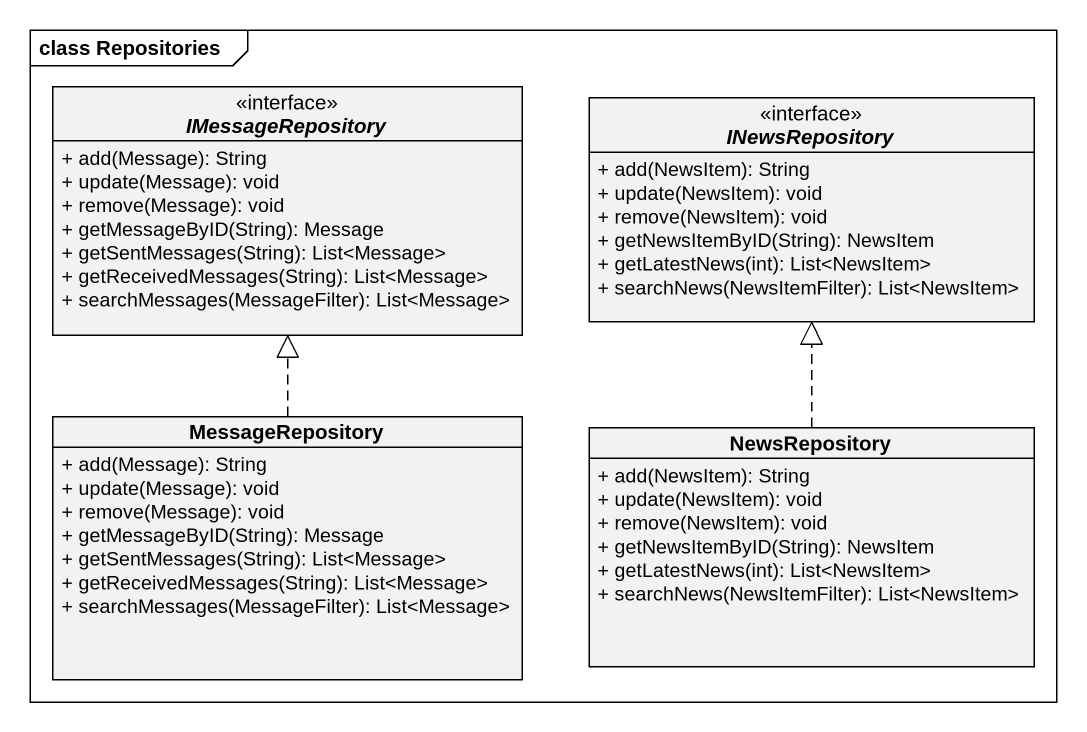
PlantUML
@startuml
mainframe class Repositories
hide circle
hide empty members
skinparam classAttributeIconSize 0
interface IMessageRepository <<interface>> {
  + add(Message): String
  + update(Message): void
  + remove(Message): void
  + getMessageByID(String): Message
  + getSentMessages(String): List<Message>
  + getReceivedMessages(String): List<Message>
  + searchMessages(MessageFilter): List<Message>
}
interface INewsRepository <<interface>> {
  + add(NewsItem): String
  + update(NewsItem): void
  + remove(NewsItem): void
  + getNewsItemByID(String): NewsItem
  + getLatestNews(int): List<NewsItem>
  + searchNews(NewsItemFilter): List<NewsItem>
}
class MessageRepository {
  + add(Message): String
  + update(Message): void
  + remove(Message): void
  + getMessageByID(String): Message
  + getSentMessages(String): List<Message>
  + getReceivedMessages(String): List<Message>
  + searchMessages(MessageFilter): List<Message>
}
class NewsRepository {
  + add(NewsItem): String
  + update(NewsItem): void
  + remove(NewsItem): void
  + getNewsItemByID(String): NewsItem
  + getLatestNews(int): List<NewsItem>
  + searchNews(NewsItemFilter): List<NewsItem>
}
MessageRepository .up.|> IMessageRepository
NewsRepository .up.|> INewsRepository
@enduml
